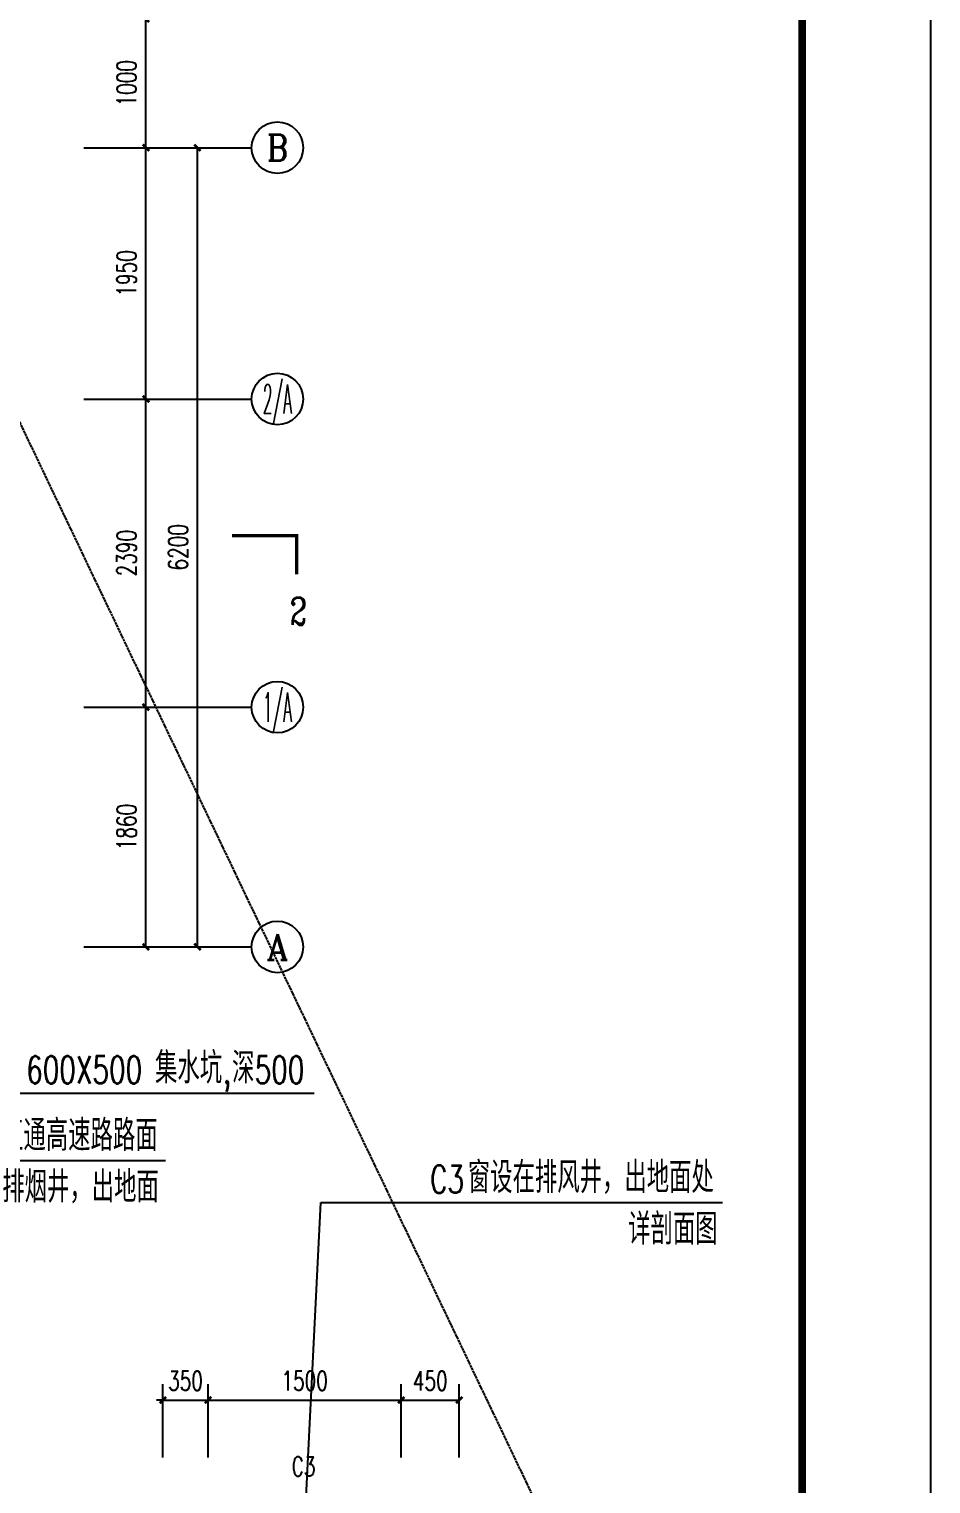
# Model space of a CAD drawing. Header units: millimetres. Extents: x -29538 to 115583, y -232866 to 15404.
# Drawn here: x 108532 to 115533, y -82182 to -70896 of the extents above; entities that cross this region are included whole.
import ezdxf
from ezdxf.enums import TextEntityAlignment as Align

# ---------------------------------------------------------------- set-up
doc = ezdxf.new("R2010")
doc.units = ezdxf.units.MM
doc.header["$LTSCALE"] = 10
doc.header["$MEASUREMENT"] = 0
doc.linetypes.add('DOTE', pattern=[2.42, 2, -0.2, 0.02, -0.2])
for name, color, linetype in [('AXIS', 3, 'Continuous'), ('AXIS_TEXT', 7, 'Continuous'), ('DIM_LEAD', 3, 'Continuous'), ('DIM_SYMB', 3, 'Continuous'), ('HIDE_B', 7, 'Continuous'), ('PUB_DIM', 3, 'Continuous'), ('PUB_TEXT', 7, 'Continuous'), ('WINDOW_TEXT', 7, 'Continuous'), ('图框', 7, 'Continuous')]:
    doc.layers.add(name, color=color, linetype=linetype)
doc.styles.add('_TCH_AXIS', font='COMPLEX', dxfattribs={"bigfont": 'GBCBIG'})
doc.styles.add('_TCH_DIM', font='SIMPLEX', dxfattribs={"bigfont": 'GBCBIG'})
doc.styles.add('_TCH_LABEL', font='COMPLEX', dxfattribs={"bigfont": 'GBCBIG'})
doc.styles.add('_TCH_WINDOW', font='SIMPLEX', dxfattribs={"bigfont": 'GBCBIG'})
doc.styles.add('COMPLEX', font='COMPLEX')
doc.styles.add('DIM_FONT', font='SIMPLEX', dxfattribs={"width": 0.7, "bigfont": 'GBCBIG'})
doc.dimstyles.new('DIMN50', dxfattribs={"dimscale": 0.5, "dimtxt": 300, "dimasz": 100, "dimexe": 250, "dimexo": 300, "dimgap": 150, "dimtad": 1, "dimdec": 0, "dimzin": 0, "dimdsep": 46, "dimtxsty": 'DIM_FONT', "dimblk": 'ARCHTICK', "dimcen": 0.09, "dimclrt": 7, "dimazin": 2, "dimtfac": 1, "dimtdec": 0, "dimtix": 1, "dimtmove": 2, "dimatfit": 3, "dimldrblk": 'ARCHTICK', "dimfxl": 0, "dimtolj": 1, "dimtzin": 0, "dimarcsym": 0})

# ---------------------------------------------------------------- blocks, each defined once
blk = doc.blocks.new('_ArchTick')
at = {"color": 0, "linetype": 'ByBlock', "const_width": 0.4}
blk.add_lwpolyline([(-0.5, -0.5), (0.5, 0.5)], dxfattribs=at)
blk = doc.blocks.new('*D701')
at = {"layer": 'Defpoints', "color": 0}
for p in [(111871, -81532), (111421, -82126), (111871, -82126)]:
    blk.add_point(p, dxfattribs=at)
at = {"layer": 'PUB_DIM', "color": 0, "lineweight": -2}
for p, q in [((111421, -81976), (111421, -81407)), ((111871, -81976), (111871, -81407)), ((111421, -81532), (111871, -81532))]:
    blk.add_line(p, q, dxfattribs=at)
at = {"layer": 'PUB_DIM', "color": 0, "lineweight": -2, "xscale": 50, "yscale": 50, "zscale": 50, "rotation": 180}
blk.add_blockref('_ArchTick', (111421, -81532), dxfattribs=at)
at = {"layer": 'PUB_DIM', "color": 0, "lineweight": -2, "xscale": 50, "yscale": 50, "zscale": 50}
blk.add_blockref('_ArchTick', (111871, -81532), dxfattribs=at)
at = {"layer": 'PUB_DIM', "color": 7, "insert": (111646, -81382), "char_height": 150, "attachment_point": 5, "style": 'DIM_FONT'}
blk.add_mtext('\\A1;450', dxfattribs=at)
blk = doc.blocks.new('*D702')
at = {"layer": 'Defpoints', "color": 0}
for p in [(111421, -81532), (109921, -82126), (111421, -82126)]:
    blk.add_point(p, dxfattribs=at)
at = {"layer": 'PUB_DIM', "color": 0, "lineweight": -2}
for p, q in [((109921, -81976), (109921, -81407)), ((111421, -81976), (111421, -81407)), ((109921, -81532), (111421, -81532))]:
    blk.add_line(p, q, dxfattribs=at)
at = {"layer": 'PUB_DIM', "color": 0, "lineweight": -2, "xscale": 50, "yscale": 50, "zscale": 50, "rotation": 180}
blk.add_blockref('_ArchTick', (109921, -81532), dxfattribs=at)
at = {"layer": 'PUB_DIM', "color": 0, "lineweight": -2, "xscale": 50, "yscale": 50, "zscale": 50}
blk.add_blockref('_ArchTick', (111421, -81532), dxfattribs=at)
at = {"layer": 'PUB_DIM', "color": 7, "insert": (110671, -81382), "char_height": 150, "attachment_point": 5, "style": 'DIM_FONT'}
blk.add_mtext('\\A1;1500', dxfattribs=at)
blk = doc.blocks.new('*D703')
at = {"layer": 'Defpoints', "color": 0}
for p in [(109921, -81532), (109571, -82126), (109921, -82126)]:
    blk.add_point(p, dxfattribs=at)
at = {"layer": 'PUB_DIM', "color": 0, "lineweight": -2}
for p, q in [((109571, -81976), (109571, -81407)), ((109921, -81976), (109921, -81407)), ((109571, -81532), (109521, -81532)), ((109571, -81532), (109921, -81532)), ((109921, -81532), (109971, -81532))]:
    blk.add_line(p, q, dxfattribs=at)
at = {"layer": 'PUB_DIM', "color": 0, "lineweight": -2, "xscale": 50, "yscale": 50, "zscale": 50}
blk.add_blockref('_ArchTick', (109571, -81532), dxfattribs=at)
at = {"layer": 'PUB_DIM', "color": 0, "lineweight": -2, "xscale": 50, "yscale": 50, "zscale": 50, "rotation": 180}
blk.add_blockref('_ArchTick', (109921, -81532), dxfattribs=at)
at = {"layer": 'PUB_DIM', "color": 7, "insert": (109746, -81382), "char_height": 150, "attachment_point": 5, "style": 'DIM_FONT'}
blk.add_mtext('\\A1;350', dxfattribs=at)
blk = doc.blocks.new('*D836')
at = {"layer": 'AXIS', "color": 0, "lineweight": -2}
for p, q in [((109108, -76156), (109564, -76156)), ((109439, -78016), (109439, -76156)), ((109108, -78016), (109564, -78016))]:
    blk.add_line(p, q, dxfattribs=at)
at = {"layer": 'Defpoints', "color": 0}
for p in [(108958, -76156), (109439, -76156), (108958, -78016)]:
    blk.add_point(p, dxfattribs=at)
at = {"layer": 'AXIS', "color": 0, "lineweight": -2, "xscale": 50, "yscale": 50, "zscale": 50}
for p, rotation in [((109439, -76156), 90), ((109439, -78016), 270)]:
    blk.add_blockref('_ArchTick', p, dxfattribs=dict(at, rotation=rotation))
at = {"layer": 'AXIS', "color": 7, "insert": (109289, -77086), "char_height": 150, "attachment_point": 5, "rotation": 90, "style": 'DIM_FONT'}
blk.add_mtext('\\A1;1860', dxfattribs=at)
blk = doc.blocks.new('*D837')
at = {"layer": 'AXIS', "color": 0, "lineweight": -2}
for p, q in [((109108, -73766), (109564, -73766)), ((109439, -76156), (109439, -73766)), ((109108, -76156), (109564, -76156))]:
    blk.add_line(p, q, dxfattribs=at)
at = {"layer": 'Defpoints', "color": 0}
for p in [(108958, -73766), (109439, -73766), (108958, -76156)]:
    blk.add_point(p, dxfattribs=at)
at = {"layer": 'AXIS', "color": 0, "lineweight": -2, "xscale": 50, "yscale": 50, "zscale": 50}
for p, rotation in [((109439, -73766), 90), ((109439, -76156), 270)]:
    blk.add_blockref('_ArchTick', p, dxfattribs=dict(at, rotation=rotation))
at = {"layer": 'AXIS', "color": 7, "insert": (109289, -74961), "char_height": 150, "attachment_point": 5, "rotation": 90, "style": 'DIM_FONT'}
blk.add_mtext('\\A1;2390', dxfattribs=at)
blk = doc.blocks.new('*D838')
at = {"layer": 'AXIS', "color": 0, "lineweight": -2}
for p, q in [((109108, -71816), (109564, -71816)), ((109439, -73766), (109439, -71816)), ((109108, -73766), (109564, -73766))]:
    blk.add_line(p, q, dxfattribs=at)
at = {"layer": 'Defpoints', "color": 0}
for p in [(108958, -71816), (109439, -71816), (108958, -73766)]:
    blk.add_point(p, dxfattribs=at)
at = {"layer": 'AXIS', "color": 0, "lineweight": -2, "xscale": 50, "yscale": 50, "zscale": 50}
for p, rotation in [((109439, -71816), 90), ((109439, -73766), 270)]:
    blk.add_blockref('_ArchTick', p, dxfattribs=dict(at, rotation=rotation))
at = {"layer": 'AXIS', "color": 7, "insert": (109289, -72791), "char_height": 150, "attachment_point": 5, "rotation": 90, "style": 'DIM_FONT'}
blk.add_mtext('\\A1;1950', dxfattribs=at)
blk = doc.blocks.new('*D839')
at = {"layer": 'AXIS', "color": 0, "lineweight": -2}
for p, q in [((109108, -70816), (109564, -70816)), ((109439, -71816), (109439, -70816)), ((109108, -71816), (109564, -71816))]:
    blk.add_line(p, q, dxfattribs=at)
at = {"layer": 'Defpoints', "color": 0}
for p in [(108958, -70816), (109439, -70816), (108958, -71816)]:
    blk.add_point(p, dxfattribs=at)
at = {"layer": 'AXIS', "color": 0, "lineweight": -2, "xscale": 50, "yscale": 50, "zscale": 50}
for p, rotation in [((109439, -70816), 90), ((109439, -71816), 270)]:
    blk.add_blockref('_ArchTick', p, dxfattribs=dict(at, rotation=rotation))
at = {"layer": 'AXIS', "color": 7, "insert": (109289, -71316), "char_height": 150, "attachment_point": 5, "rotation": 90, "style": 'DIM_FONT'}
blk.add_mtext('\\A1;1000', dxfattribs=at)
blk = doc.blocks.new('*D841')
at = {"layer": 'AXIS', "color": 0, "lineweight": -2}
for p, q in [((109108, -71816), (109964, -71816)), ((109839, -78016), (109839, -71816)), ((109108, -78016), (109964, -78016))]:
    blk.add_line(p, q, dxfattribs=at)
at = {"layer": 'Defpoints', "color": 0}
for p in [(108958, -71816), (109839, -71816), (108958, -78016)]:
    blk.add_point(p, dxfattribs=at)
at = {"layer": 'AXIS', "color": 0, "lineweight": -2, "xscale": 50, "yscale": 50, "zscale": 50}
for p, rotation in [((109839, -71816), 90), ((109839, -78016), 270)]:
    blk.add_blockref('_ArchTick', p, dxfattribs=dict(at, rotation=rotation))
at = {"layer": 'AXIS', "color": 7, "insert": (109689, -74916), "char_height": 150, "attachment_point": 5, "rotation": 90, "style": 'DIM_FONT'}
blk.add_mtext('\\A1;6200', dxfattribs=at)
blk = doc.blocks.new('_AXISO')
blk.add_circle((0, 0), 0.5)
at = {"layer": 'AXIS_TEXT', "style": 'COMPLEX', "width": 1.041667}
blk.add_attdef('A', text='', height=0.56, dxfattribs=at).set_placement((-0.25, -0.28), (0.25, -0.28), align=Align.FIT)

msp = doc.modelspace()

# ---------------------------------------------------------------- linework, layer by layer
at = {"linetype": 'DOTE'}
msp.add_line((108228.25, -73466.01), (112471.01, -82337.87), dxfattribs=at)
at = {"layer": 'AXIS'}
for p, q in [((108957.96, -71816.01), (110259.56, -71816.01)), ((108957.96, -73766.01), (110259.56, -73766.01)), ((108957.96, -76156.01), (110259.56, -76156.01)), ((108957.96, -78016.01), (110259.56, -78016.01))]:
    msp.add_line(p, q, dxfattribs=at)
at = {"layer": 'DIM_LEAD'}
for p, q in [((108384.5, -79150.39), (110743.87, -79150.39)), ((107332.66, -79673.68), (109590.29, -79673.68)), ((110671.01, -82517.11), (110797.62, -80000.1)), ((110797.62, -80000.1), (113914.19, -80000.1))]:
    msp.add_line(p, q, dxfattribs=at)
at = {"layer": 'DIM_SYMB', "const_width": 25}
msp.add_lwpolyline([(110108.17, -74826.5), (110608.17, -74826.5), (110608.17, -75126.5)], dxfattribs=at)
at = {"layer": 'HIDE_B', "flags": 128}
msp.add_lwpolyline([(76532.6, -92425.77), (76532.6, -92425.77), (76532.6, -92425.77), (76532.6, -65725.77), (76532.6, -65725.77), (76532.6, -65725.77), (114532.6, -65725.77), (114532.6, -65725.77), (114532.6, -65725.77), (114532.6, -65725.77), (114532.6, -65725.77), (114532.6, -65725.77), (114532.6, -92425.77), (114532.6, -92425.77), (76532.6, -92425.77)], close=True, dxfattribs=at)
at = {"layer": '图框', "linetype": 'Continuous'}
msp.add_lwpolyline([(115532.6, -94425.77), (115532.6, -64725.77)], dxfattribs=at)
at = {"layer": '图框', "linetype": 'Continuous', "const_width": 60}
msp.add_lwpolyline([(114532.6, -65725.77), (76532.6, -65725.77), (76532.6, -93425.77), (114532.6, -93425.77), (114532.6, -65725.77)], dxfattribs=at)

# ---------------------------------------------------------------- block references
at = {"layer": 'AXIS'}
ref = msp.add_blockref('_AXISO', (110459.56, -71816.01), dxfattribs=dict(at, xscale=400, yscale=400, zscale=400))
ref.add_attrib('A', 'B', dxfattribs={"layer": 'AXIS_TEXT', "height": 203.2, "style": '_TCH_AXIS'}).set_placement((110377.32, -71917.61), (110541.81, -71917.61), align=Align.FIT)
ref = msp.add_blockref('_AXISO', (110459.56, -73766.01), dxfattribs=dict(at, xscale=400, yscale=400, zscale=400))
ref.add_attrib('A', '2/A', dxfattribs={"layer": 'AXIS_TEXT', "height": 226.274, "style": '_TCH_AXIS', "width": 0.35}).set_placement((110346.43, -73879.15), (110572.7, -73879.15), align=Align.FIT)
ref = msp.add_blockref('_AXISO', (110459.56, -76156.01), dxfattribs=dict(at, xscale=400, yscale=400, zscale=400))
ref.add_attrib('A', '1/A', dxfattribs={"layer": 'AXIS_TEXT', "height": 226.274, "style": '_TCH_AXIS', "width": 0.381818}).set_placement((110346.43, -76269.15), (110572.7, -76269.15), align=Align.FIT)
ref = msp.add_blockref('_AXISO', (110459.56, -78016.01), dxfattribs=dict(at, xscale=400, yscale=400, zscale=400))
ref.add_attrib('A', 'A', dxfattribs={"layer": 'AXIS_TEXT', "height": 198.25, "style": '_TCH_AXIS'}).set_placement((110374.6, -78115.13), (110544.53, -78115.13), align=Align.FIT)

# ---------------------------------------------------------------- texts
at = {"layer": 'PUB_TEXT', "width": 0.705882}
for s, style, p in [('2', '_TCH_LABEL', (110558.17, -75516.85)), ('600X500', '_TCH_DIM', (108509.6, -79075.39)), ('500', '_TCH_DIM', (110283.16, -79075.39)), (',', '_TCH_DIM', (110036.19, -79075.39)), ('C3', '_TCH_DIM', (111644.73, -79925.1))]:
    msp.add_text(s, height=212.5, dxfattribs=dict(at, style=style)).set_placement(p)
at = {"layer": 'PUB_TEXT', "style": '_TCH_DIM'}
for s, height, p in [('集水坑', 241.135, (109509.6, -79075.39)), ('深', 241.13, (110107.62, -79075.39)), ('排烟井位置直通高速路路面', 241.1348, (107446.14, -79598.68)), ('窗设在排风井，出地面处', 241.1348, (111937.59, -79925.1)), ('排烟井，出地面', 241.135, (108323.8, -79998.68)), ('详剖面图', 241.135, (113182.27, -80325.1))]:
    msp.add_text(s, height=height, dxfattribs=at).set_placement(p)
at = {"layer": 'WINDOW_TEXT', "style": '_TCH_WINDOW', "width": 0.705882}
msp.add_text('C3', height=148.75, dxfattribs=at).set_placement((110570.66, -82121.12))

# ---------------------------------------------------------------- dimensions: what is measured, and where the dimension line sits
at = {"layer": 'AXIS'}
for p1, p2, distance, picture, middle in [((108957.96, -71816.01), (108957.96, -70816.01), -481.24, '*D839', (109289.2, -71316.01)), ((108957.96, -73766.01), (108957.96, -71816.01), -481.24, '*D838', (109289.2, -72791.01)), ((108957.96, -78016.01), (108957.96, -71816.01), -881.24, '*D841', (109689.2, -74916.01)), ((108957.96, -76156.01), (108957.96, -73766.01), -481.24, '*D837', (109289.2, -74961.01)), ((108957.96, -78016.01), (108957.96, -76156.01), -481.24, '*D836', (109289.2, -77086.01))]:
    dim = msp.add_aligned_dim(p1=p1, p2=p2, distance=distance, dimstyle='DIMN50', dxfattribs=at)
    dim.commit()
    dim.dimension.update_dxf_attribs({"geometry": picture, "text_midpoint": middle})
at = {"layer": 'PUB_DIM'}
for p1, p2, picture, middle in [((109571.01, -82126.12), (109921.01, -82126.12), '*D703', (109746.01, -81381.74)), ((109921.01, -82126.12), (111421.01, -82126.12), '*D702', (110671.01, -81381.74)), ((111421.01, -82126.12), (111871.01, -82126.12), '*D701', (111646.01, -81381.74))]:
    dim = msp.add_aligned_dim(p1=p1, p2=p2, distance=594.38, dimstyle='DIMN50', dxfattribs=at)
    dim.commit()
    dim.dimension.update_dxf_attribs({"geometry": picture, "text_midpoint": middle})

doc.saveas('drawing.dxf')
